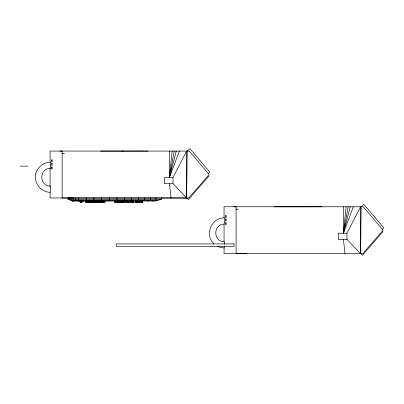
<?xml version="1.0" encoding="UTF-8"?>
<svg xmlns="http://www.w3.org/2000/svg" width="404" height="404" viewBox="0 0 404 404"><rect width="100%" height="100%" fill="white"/><g stroke="black" fill="none" stroke-linecap="round" stroke-linejoin="round"><path stroke-width="0.61" d="M208.893 176.109L188.441 199.571L186.623 197.99L187.203 151.066L189.956 148.733L209.833 172.195L208.459 173.361M101.571 200.642L101.54 202.222L101.641 201.02M179.346 151.066L169.448 177.507L172.114 151.066M353.313 206.762L343.415 233.209L346.082 206.762M169.448 151.061L169.448 177.507L174.19 151.066M343.415 206.757L343.415 233.209L348.157 206.762M169.448 177.507L176.265 151.066M343.415 233.209L350.228 206.762M79.007 201.046L81.143 202.076L81.951 201.046C84.34 200.541 82.32 202.207 81.143 202.076C80.527 202.313 78.154 200.904 79.633 201.046L81.143 202.076L83.28 201.046M108.782 201.02L108.974 200.642M161.297 197.99L161.297 199.354L155.525 201.02L72.553 201.02L68.023 199.354L68.023 197.99L186.623 197.99L173.003 183.719L173.003 177.507L186.623 151.066L186.623 197.99L188.708 198.016L209.161 174.553L189.284 151.091L50.091 151.066L50.091 162.327M224.058 218.024L224.058 206.762L363.252 206.787L383.128 230.25L362.676 253.712L360.59 253.687L346.97 239.415L346.97 233.209L360.59 206.762L360.59 253.687L362.403 255.267L382.861 231.805L381.952 231.017M83.103 201.046C81.638 202.237 78.992 203.156 82.653 201.046M115.923 201.02L116.276 200.642M381.962 229.447L383.8 227.891L363.923 204.429L361.171 206.762L360.59 253.687L224.058 253.682L224.058 248.051M122.897 201.02L123.407 200.642M129.618 201.02L130.28 200.642M136.022 201.02L136.825 200.642M139.026 201.02L139.895 200.642M140.526 201.02L141.435 200.642M141.279 201.02L142.203 200.642M141.653 201.02L142.587 200.642M142.779 200.642L141.844 201.02L142.971 200.642M142.031 201.02L143.092 200.642M147.581 201.02L148.647 200.642M152.611 201.02L153.793 200.642M81.143 202.076L81.143 201.046L80.33 201.046L80.78 201.899L81.628 202.03M80.416 201.283L81.143 201.232M80.371 201.162L81.143 201.136M122.983 151.106L122.25 151.106M80.78 201.899L80.184 201.899L80.704 202.03C76.785 200.95 83.886 201.49 82.411 201.399M82.133 201.687L82.542 201.687L81.674 201.687M100.636 151.111L148.111 151.066M62.12 153.469L64.529 153.469M20.2 166.125L27.901 166.125M173.003 177.507L164.337 177.507L164.337 183.719L173.003 183.719M186.623 197.99L50.091 197.98L50.091 192.355M68.023 199.354L161.297 199.354M71.008 200.642L157.494 200.642M79.467 201.49L82.275 201.546L81.85 201.333M82.815 201.49L82.325 201.49L82.679 201.49M80.154 201.687L79.74 201.687L81.729 201.581M81.82 201.899L82.103 201.899L81.143 201.899M85.911 202.222L85.911 201.02L85.89 202.222L104.944 202.222L104.944 201.02M274.604 206.808L322.079 206.762M236.088 209.166L238.496 209.166M346.97 233.209L338.305 233.209L338.305 239.415L346.97 239.415M72.483 197.99L62.12 197.98L62.12 151.066M246.45 253.687L236.088 253.682L236.088 206.762M59.716 151.066L62.12 151.111M233.684 206.762L236.088 206.808M72.811 201.02L71.281 200.642L72.291 200.894M72.089 200.642L73.513 201.02M73.392 200.642L74.649 201.02M81.825 201.399L82.275 201.546M75.139 200.642L76.169 201.02M217.397 246.162L220.508 247.45L224.402 247.965L224.402 246.102M77.245 200.642L78.002 201.02M79.689 200.642L80.184 201.02M79.184 201.046L79.497 201.399M86.809 200.642L87.107 201.02M213.761 243.556C204.308 234.82 211.539 217.357 224.402 217.867L224.402 224.063C212.913 223.947 212.913 241.88 224.402 241.764L224.402 244.243M94.157 200.642L94.314 202.222M343.415 239.415L345.046 253.687M169.448 183.719L171.079 197.99M224.058 224.276L224.058 241.794M156.06 197.99L156.06 199.354M150.697 197.99L150.697 199.354M144.778 197.99L144.778 199.354M142.652 202.222L142.703 201.02L142.779 202.222L114.428 202.222L114.428 201.02M142.521 201.02L142.521 202.222M142.45 201.02L142.45 202.222M142.213 201.02L142.213 202.222M141.693 201.02L141.693 202.222M140.946 201.02L140.946 202.222M140.117 201.02L140.117 202.222M139.355 201.02L139.355 202.222M139.102 201.02L139.102 202.222M138.693 201.02L138.693 202.222M138.375 197.99L138.375 199.354M138.198 201.02L138.198 202.222M137.683 201.02L137.683 202.222M137.219 201.02L137.219 202.222M136.88 201.02L136.88 202.222M136.774 201.02L136.774 202.222M136.734 201.02L136.734 202.222M136.527 201.02L136.527 202.222M136.355 201.02L136.355 202.222M136.168 201.02L136.168 202.222M135.996 201.02L135.996 202.222M135.875 201.02L135.875 202.222M133.3 201.02L133.3 202.222M133.259 201.02L133.259 202.222M133.204 201.02L133.204 202.222M133.057 201.02L133.057 202.222M132.855 201.02L132.855 202.222M132.618 201.02L132.618 202.222M132.376 201.02L132.376 202.222M132.164 201.02L132.164 202.222M131.553 197.99L131.553 199.354M131.244 201.02L131.244 202.222M130.381 201.02L130.381 202.222M129.512 201.02L129.512 202.222M128.568 201.02L128.568 202.222M128.134 201.02L128.134 202.222M128.043 201.02L128.043 202.222M127.977 201.02L127.977 202.222M127.795 201.02L127.795 202.222M127.477 201.02L127.477 202.222M127.164 201.02L127.164 202.222M126.417 201.02L126.417 202.222M125.609 201.02L125.609 202.222M124.71 201.02L124.71 202.222M124.387 197.99L124.387 199.354M123.69 201.02L123.69 202.222M123.205 201.02L123.205 202.222M122.786 201.02L122.786 202.222M122.705 201.02L122.705 202.222M122.614 201.02L122.614 202.222M122.498 201.02L122.498 202.222M122.397 201.02L122.397 202.222M121.447 201.02L121.447 202.222M120.998 201.02L120.998 202.222M120.579 201.02L120.579 202.222M120.145 201.02L120.145 202.222M119.791 201.02L119.761 202.222M119.69 201.02L119.66 202.222M119.311 201.02L119.311 202.222M119.044 201.02L119.044 202.222M118.837 201.02L118.837 202.222M118.569 201.02L118.569 202.222M118.488 201.02L118.488 202.222L118.433 201.02M117.822 201.02L117.822 202.222M117.104 201.02L117.104 202.222M116.958 197.99L116.958 199.354M116.438 201.02L116.438 202.222M115.847 201.02L115.847 202.222M115.357 201.02L115.357 202.222M114.812 201.02L114.812 202.222M109.343 197.99L109.343 199.354M104.919 201.02L104.919 202.222M104.712 201.02L104.712 202.222M104.343 201.02L104.343 202.222M103.313 201.02L103.288 202.222M103.06 201.02L103.06 202.222M102.399 201.02L102.399 202.222M101.626 197.99L101.626 199.354M101.374 201.02L101.338 202.222M100.97 201.02L100.97 202.222M100.955 201.02L100.96 202.222M100.49 201.02L100.49 202.222M99.803 201.02L99.803 202.222L99.712 201.02M99.667 201.02L99.697 202.222M99.505 201.02L99.505 202.222M98.99 201.02L98.99 202.222M98.798 202.222L98.798 201.02L98.697 202.222M98.49 201.02L98.47 202.222M97.955 201.02L97.955 202.222M97.753 201.02L97.753 202.222M97.601 201.02L97.657 202.222M97.505 201.02L97.505 202.222M97.344 201.02L97.344 202.222M97.213 201.02L97.213 202.222M96.182 201.02L96.182 202.222M96.142 201.02L96.172 202.222M95.97 201.02L95.97 202.222M95.814 201.02L95.814 202.222M95.182 201.02L95.182 202.222M94.778 201.02L94.778 202.222M93.9 197.99L93.9 199.354M93.773 201.02L93.773 202.222M93.142 201.02L93.142 202.222M92.895 201.02L92.895 202.222M92.708 201.02L92.718 202.222M92.597 201.02L92.597 202.222M91.89 201.02L91.89 202.222M91.147 201.02L91.147 202.222M90.425 201.02L90.425 202.222M89.779 201.02L89.779 202.222M89.41 201.02L89.42 202.222M89.345 201.02L89.294 202.222M89.259 201.02L89.223 202.222M88.905 201.02L88.905 202.222M88.516 201.02L88.516 202.222M88.112 201.02L88.112 202.222M87.703 201.02L87.703 202.222M87.476 201.02L87.476 202.222M87.405 201.02L87.405 202.222M87.274 201.02L87.274 202.222M86.926 201.02L86.926 202.222M86.749 201.02L86.749 202.222M86.512 201.02L86.512 202.222M86.239 197.99L86.239 199.354M86.219 201.02L86.219 202.222M86.138 201.02L86.138 202.222M85.996 201.02L86.012 202.222M78.735 197.99L78.735 199.354M75.775 197.99L75.775 199.354M73.149 197.99L73.149 199.354M70.973 197.99L70.973 199.354M69.342 197.99L69.342 199.354M68.332 197.99L68.332 199.354M50.091 167.953L50.091 186.724M35.9 173.321C33.264 182.482 40.905 192.44 50.439 192.264L50.439 186.067C38.946 186.183 38.946 168.251 50.439 168.367L50.439 162.166C43.784 162.206 37.658 166.903 35.9 173.321M234.067 243.925L116.15 243.925L116.15 246.334L234.067 246.334L234.067 243.925M119.584 202.222L119.584 201.02L119.549 202.222M103.414 202.222L103.414 201.02L103.399 202.222M100.813 202.222L100.813 201.02L100.783 202.222M225.614 215.877A1.202 0.328 90 0 0 225.897 217.68A1.202 0.328 90 0 0 226.179 215.877A1.202 0.328 90 0 0 225.614 215.877M225.644 219.119A1.202 0.328 90 0 0 225.816 221.109A1.202 0.328 90 0 0 226.2 219.579A1.202 0.328 90 0 0 225.644 219.119M225.624 222.801A1.202 0.328 90 0 0 225.791 224.791A1.202 0.328 90 0 0 226.179 223.266A1.202 0.328 90 0 0 225.624 222.801M51.646 160.176A1.202 0.328 90 0 0 51.929 161.984A1.202 0.328 90 0 0 52.212 160.176A1.202 0.328 90 0 0 51.646 160.176M51.677 163.423A1.202 0.328 90 0 0 51.848 165.413A1.202 0.328 90 0 0 52.232 163.878A1.202 0.328 90 0 0 51.677 163.423M51.656 167.105A1.202 0.328 90 0 0 51.823 169.094A1.202 0.328 90 0 0 52.212 167.569A1.202 0.328 90 0 0 51.656 167.105"/></g></svg>
